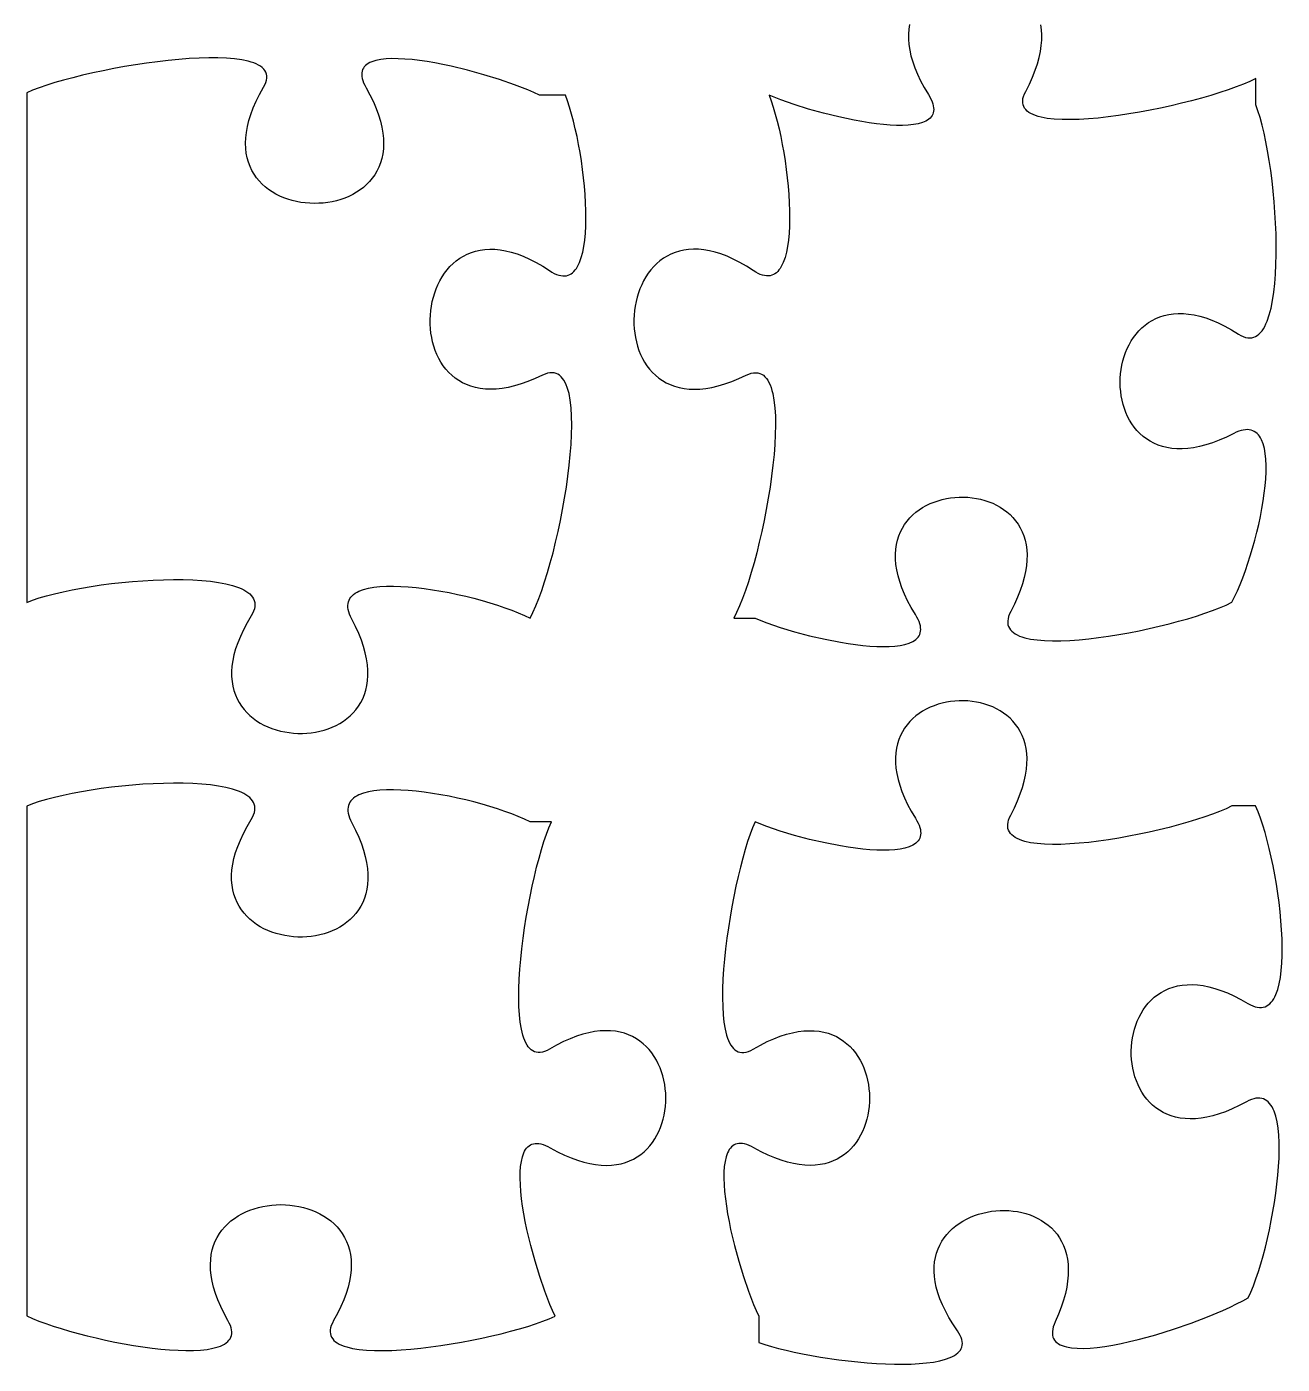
# Model space of a CAD drawing. Header units: millimetres. Extents: x 0.2 to 6.8, y 0.3 to 9.7.
# Drawn here: x 0.201 to 2.663, y 4.405 to 7.029 of the extents above; entities that cross this region are included whole.
import ezdxf

# ---------------------------------------------------------------- set-up
doc = ezdxf.new("R2010")
doc.units = ezdxf.units.MM

msp = doc.modelspace()

# ---------------------------------------------------------------- linework, layer by layer
at = {"flags": 128}
for points in [[(1.932293, 7.033253), (1.930913, 7.024098), (1.930237, 7.014524), (1.930296, 7.00453), (1.931123, 6.994118), (1.932751, 6.983288), (1.935214, 6.972043), (1.938543, 6.960383), (1.942772, 6.94831), (1.947933, 6.935823), (1.954059, 6.922925), (1.961183, 6.909617), (1.969337, 6.895899), (1.974586, 6.886425), (1.976514, 6.882035), (1.977992, 6.877871), (1.97903, 6.873929), (1.979641, 6.870205), (1.979834, 6.866695), (1.979621, 6.863396), (1.979012, 6.860303), (1.97802, 6.857414), (1.976654, 6.854723), (1.974925, 6.852227), (1.972845, 6.849922), (1.970424, 6.847804), (1.967673, 6.845869), (1.964604, 6.844114), (1.957554, 6.841127), (1.949359, 6.838811), (1.940109, 6.837136), (1.92989, 6.83607), (1.918791, 6.835581), (1.906897, 6.83564), (1.894299, 6.836216), (1.881082, 6.837276), (1.867334, 6.838791), (1.853143, 6.840728), (1.838596, 6.843058), (1.823781, 6.845749), (1.793698, 6.85209), (1.763593, 6.859503), (1.734166, 6.86774), (1.706118, 6.876553), (1.68015, 6.885693), (1.656962, 6.894913), (1.661131, 6.883471), (1.665178, 6.87107), (1.66908, 6.85781), (1.672818, 6.843792), (1.67637, 6.829117), (1.679716, 6.813884), (1.682834, 6.798193), (1.685704, 6.782146), (1.688305, 6.765842), (1.690616, 6.749382), (1.692616, 6.732865), (1.694285, 6.716393), (1.695601, 6.700065), (1.696543, 6.683982), (1.697091, 6.668244), (1.697224, 6.652951), (1.696921, 6.638205), (1.69616, 6.624104), (1.694923, 6.610749), (1.693186, 6.598241), (1.69093, 6.586679), (1.688133, 6.576165), (1.684775, 6.566798), (1.680835, 6.558679), (1.67864, 6.555119), (1.676292, 6.551908), (1.673787, 6.549059), (1.671124, 6.546585), (1.6683, 6.544498), (1.665313, 6.54281), (1.662158, 6.541535), (1.658835, 6.540685), (1.65534, 6.540272), (1.651671, 6.540308), (1.647825, 6.540808), (1.643799, 6.541782), (1.639592, 6.543243), (1.6352, 6.545204), (1.63062, 6.547678), (1.625851, 6.550677), (1.612414, 6.559277), (1.59935, 6.566812), (1.586662, 6.573317), (1.574351, 6.578823), (1.562421, 6.583365), (1.550872, 6.586976), (1.539707, 6.58969), (1.528929, 6.591539), (1.51854, 6.592558), (1.508542, 6.592778), (1.498938, 6.592235), (1.489728, 6.590961), (1.480917, 6.58899), (1.472506, 6.586354), (1.464498, 6.583088), (1.456894, 6.579224), (1.449696, 6.574797), (1.442908, 6.569839), (1.436532, 6.564384), (1.430569, 6.558465), (1.425022, 6.552116), (1.419893, 6.54537), (1.415185, 6.53826), (1.410899, 6.530819), (1.407038, 6.523082), (1.403605, 6.515081), (1.4006, 6.50685), (1.398028, 6.498422), (1.39589, 6.489831), (1.394187, 6.481109), (1.392924, 6.472291), (1.392101, 6.46341), (1.391721, 6.454498), (1.391786, 6.44559), (1.392299, 6.436719), (1.393261, 6.427918), (1.394676, 6.41922), (1.396544, 6.41066), (1.39887, 6.402269), (1.401654, 6.394082), (1.404899, 6.386133), (1.408607, 6.378453), (1.412781, 6.371077), (1.417423, 6.364039), (1.422535, 6.357371), (1.428119, 6.351107), (1.434178, 6.34528), (1.440714, 6.339923), (1.447729, 6.335071), (1.455225, 6.330756), (1.463204, 6.327011), (1.47167, 6.323871), (1.480624, 6.321368), (1.490068, 6.319537), (1.500004, 6.318409), (1.510436, 6.318019), (1.521365, 6.318399), (1.532793, 6.319585), (1.544723, 6.321607), (1.557156, 6.324501), (1.570096, 6.3283), (1.583545, 6.333036), (1.597504, 6.338743), (1.611976, 6.345455), (1.617099, 6.347689), (1.62195, 6.349242), (1.626535, 6.350132), (1.630858, 6.350378), (1.634923, 6.349996), (1.638736, 6.349006), (1.642301, 6.347425), (1.645622, 6.345271), (1.648704, 6.342563), (1.651553, 6.339319), (1.654172, 6.335556), (1.656566, 6.331294), (1.65874, 6.326549), (1.6607, 6.321339), (1.662448, 6.315684), (1.663991, 6.309601), (1.666477, 6.296224), (1.668195, 6.281352), (1.669183, 6.26513), (1.669478, 6.247703), (1.669118, 6.229215), (1.66814, 6.209812), (1.666582, 6.189637), (1.664481, 6.168835), (1.661874, 6.147552), (1.658799, 6.125931), (1.655293, 6.104117), (1.651394, 6.082255), (1.647139, 6.060491), (1.642566, 6.038967), (1.637712, 6.017829), (1.632614, 5.997223), (1.627311, 5.977291), (1.621838, 5.958179), (1.616235, 5.940032), (1.610537, 5.922995), (1.604784, 5.907211), (1.599011, 5.892826), (1.593257, 5.879984), (1.587559, 5.86883), (1.629434, 5.86883)], [(1.629434, 5.86883), (1.640639, 5.864236), (1.652639, 5.859665), (1.678668, 5.850708), (1.706814, 5.84219), (1.736372, 5.83434), (1.766634, 5.827389), (1.796894, 5.821566), (1.811802, 5.819149), (1.826445, 5.817101), (1.840734, 5.815449), (1.854582, 5.814224), (1.867898, 5.813453), (1.880596, 5.813166), (1.892587, 5.81339), (1.903783, 5.814155), (1.914095, 5.81549), (1.923435, 5.817423), (1.931715, 5.819983), (1.938846, 5.823199), (1.941953, 5.825062), (1.94474, 5.827099), (1.947196, 5.829315), (1.949309, 5.831713), (1.951069, 5.834296), (1.952465, 5.837069), (1.953485, 5.840034), (1.954118, 5.843195), (1.954354, 5.846556), (1.954182, 5.850121), (1.95359, 5.853893), (1.952567, 5.857875), (1.951102, 5.862071), (1.949185, 5.866486), (1.946804, 5.871122), (1.943948, 5.875983), (1.935799, 5.889705), (1.928675, 5.903017), (1.922544, 5.915918), (1.917372, 5.928407), (1.913127, 5.940483), (1.909776, 5.952143), (1.907287, 5.963389), (1.905628, 5.974218), (1.904765, 5.984629), (1.904667, 5.994621), (1.9053, 6.004193), (1.906632, 6.013345), (1.90863, 6.022074), (1.911262, 6.03038), (1.914495, 6.038262), (1.918297, 6.045719), (1.922636, 6.052749), (1.927477, 6.059352), (1.93279, 6.065526), (1.93854, 6.07127), (1.944697, 6.076584), (1.951227, 6.081466), (1.958097, 6.085915), (1.965275, 6.08993), (1.972729, 6.09351), (1.980426, 6.096654), (1.988332, 6.099361), (1.996417, 6.101629), (2.004646, 6.103458), (2.012989, 6.104846), (2.021411, 6.105793), (2.02988, 6.106297), (2.038364, 6.106357), (2.046831, 6.105973), (2.055247, 6.105142), (2.06358, 6.103865), (2.071797, 6.102139), (2.079867, 6.099965), (2.087756, 6.09734), (2.095431, 6.094263), (2.102861, 6.090735), (2.110012, 6.086752), (2.116852, 6.082315), (2.123348, 6.077423), (2.129469, 6.072073), (2.13518, 6.066266), (2.14045, 6.06), (2.145247, 6.053274), (2.149536, 6.046086), (2.153287, 6.038437), (2.156466, 6.030324), (2.159041, 6.021747), (2.160979, 6.012704), (2.162247, 6.003195), (2.162814, 5.993218), (2.162646, 5.982773), (2.161711, 5.971857), (2.159976, 5.960471), (2.157409, 5.948613), (2.153977, 5.936282), (2.149647, 5.923477), (2.144388, 5.910196), (2.138165, 5.896439), (2.130948, 5.882205), (2.128508, 5.877169), (2.126696, 5.872394), (2.125496, 5.867877), (2.124892, 5.863612), (2.124866, 5.859596), (2.125404, 5.855823), (2.126489, 5.85229), (2.128104, 5.848991), (2.130233, 5.845922), (2.132861, 5.843079), (2.13597, 5.840458), (2.139545, 5.838053), (2.143569, 5.83586), (2.148027, 5.833875), (2.152901, 5.832093), (2.158176, 5.83051), (2.169864, 5.827922), (2.182959, 5.826075), (2.197333, 5.824932), (2.212855, 5.824458), (2.229395, 5.824617), (2.246824, 5.825373), (2.265012, 5.82669), (2.283828, 5.828531), (2.303143, 5.830862), (2.322828, 5.833644), (2.342752, 5.836844), (2.362785, 5.840425), (2.382798, 5.84435), (2.40266, 5.848584), (2.422242, 5.85309), (2.441415, 5.857834), (2.460047, 5.862778), (2.47801, 5.867887), (2.495172, 5.873124), (2.511406, 5.878455), (2.52658, 5.883842), (2.540565, 5.889249), (2.553231, 5.894642), (2.564448, 5.899983), (2.569894, 5.910828), (2.5753, 5.92256), (2.580636, 5.935086), (2.585871, 5.948316), (2.590976, 5.962156), (2.595919, 5.976516), (2.60067, 5.991302), (2.605198, 6.006425), (2.609475, 6.02179), (2.613467, 6.037307), (2.617147, 6.052884), (2.620482, 6.068428), (2.623443, 6.083848), (2.626, 6.099052), (2.628121, 6.113948), (2.629776, 6.128445), (2.630935, 6.142449), (2.631568, 6.15587), (2.631644, 6.168615), (2.631133, 6.180593), (2.630004, 6.191711), (2.628227, 6.201878), (2.625771, 6.211002), (2.622606, 6.218991), (2.620748, 6.222531), (2.618702, 6.225752), (2.616463, 6.228644), (2.614028, 6.231195), (2.611393, 6.233393), (2.608554, 6.235227), (2.605507, 6.236686), (2.602249, 6.237757), (2.598775, 6.23843), (2.595083, 6.238692), (2.591168, 6.238533), (2.587026, 6.23794), (2.582653, 6.236904), (2.578046, 6.235411), (2.573201, 6.23345), (2.568115, 6.23101), (2.553776, 6.224009), (2.53993, 6.218007), (2.526575, 6.212972), (2.513709, 6.208871), (2.501331, 6.205671), (2.489439, 6.203339), (2.478032, 6.201842), (2.467108, 6.201148), (2.456665, 6.201222), (2.446702, 6.202033), (2.437218, 6.203547), (2.42821, 6.205732), (2.419677, 6.208554), (2.411617, 6.21198), (2.40403, 6.215978), (2.396913, 6.220515), (2.390265, 6.225557), (2.384084, 6.231073), (2.378369, 6.237028), (2.373117, 6.24339), (2.368328, 6.250126), (2.364001, 6.257202), (2.360132, 6.264588), (2.356721, 6.272248), (2.353766, 6.28015), (2.351266, 6.288262), (2.349219, 6.29655), (2.347623, 6.304982), (2.346477, 6.313523), (2.345779, 6.322143), (2.345528, 6.330807), (2.345722, 6.339483), (2.34636, 6.348137), (2.347439, 6.356737), (2.348959, 6.36525), (2.350917, 6.373643), (2.353313, 6.381883), (2.356144, 6.389937), (2.35941, 6.397772), (2.363107, 6.405356), (2.367236, 6.412654), (2.371794, 6.419635), (2.37678, 6.426265), (2.382191, 6.432511), (2.388028, 6.438341), (2.394287, 6.443722), (2.400967, 6.44862), (2.408068, 6.453003), (2.415586, 6.456837), (2.423521, 6.46009), (2.431872, 6.462729), (2.440635, 6.464721), (2.449811, 6.466033), (2.459397, 6.466632), (2.469392, 6.466486), (2.479793, 6.46556), (2.490601, 6.463822), (2.501812, 6.46124), (2.513426, 6.45778), (2.525441, 6.45341), (2.537854, 6.448096), (2.550666, 6.441805), (2.563874, 6.434505), (2.577476, 6.426163), (2.58231, 6.423334), (2.586957, 6.421175), (2.59142, 6.419668), (2.595702, 6.418797), (2.599803, 6.418544), (2.603728, 6.418891), (2.607478, 6.419822), (2.611056, 6.42132), (2.614464, 6.423366), (2.617705, 6.425944), (2.62078, 6.429036), (2.623693, 6.432626), (2.626447, 6.436695), (2.629042, 6.441227), (2.631482, 6.446204), (2.633769, 6.45161), (2.637895, 6.463635), (2.641438, 6.477165), (2.644419, 6.492062), (2.646855, 6.508186), (2.648768, 6.525401), (2.650175, 6.543568), (2.651098, 6.562548), (2.651554, 6.582203), (2.651563, 6.602396), (2.651145, 6.622987), (2.650319, 6.643839), (2.649104, 6.664813), (2.647521, 6.685771), (2.645587, 6.706576), (2.643323, 6.727088), (2.640747, 6.747169), (2.63788, 6.766682), (2.63474, 6.785487), (2.631348, 6.803448), (2.627721, 6.820425), (2.623881, 6.83628), (2.619845, 6.850875), (2.615634, 6.864072), (2.611267, 6.875733), (2.611267, 6.927302), (2.600003, 6.921934), (2.587192, 6.916477), (2.572973, 6.910967), (2.557481, 6.905445), (2.540853, 6.899949), (2.523224, 6.894517), (2.504731, 6.889188), (2.48551, 6.884001), (2.465698, 6.878993), (2.445431, 6.874205), (2.424845, 6.869674), (2.404076, 6.865439), (2.383261, 6.861539), (2.362535, 6.858012), (2.342036, 6.854897), (2.321899, 6.852233), (2.302261, 6.850057), (2.283258, 6.84841), (2.265026, 6.847328), (2.247702, 6.846852), (2.231421, 6.847019), (2.216321, 6.847868), (2.202536, 6.849438), (2.190205, 6.851767), (2.184626, 6.853228), (2.179462, 6.854894), (2.174729, 6.856769), (2.170444, 6.858858), (2.166625, 6.861166), (2.163288, 6.863697), (2.160451, 6.866457), (2.15813, 6.86945), (2.156342, 6.872681), (2.155105, 6.876155), (2.154436, 6.879877), (2.154351, 6.883852), (2.154868, 6.888083), (2.156003, 6.892577), (2.157774, 6.897339), (2.160198, 6.902372), (2.167404, 6.916611), (2.173609, 6.930371), (2.178847, 6.943655), (2.183149, 6.956463), (2.18655, 6.968796), (2.189081, 6.980655), (2.190776, 6.992041), (2.191667, 7.002956), (2.191787, 7.0134), (2.191168, 7.023376), (2.189844, 7.032882)], [(0.200951, 5.899524), (0.212508, 5.904086), (0.225549, 5.908517), (0.23994, 5.912795), (0.255547, 5.916899), (0.272236, 5.920807), (0.289872, 5.924498), (0.308322, 5.927949), (0.32745, 5.93114), (0.347123, 5.934048), (0.367207, 5.936653), (0.387566, 5.938931), (0.408068, 5.940862), (0.428577, 5.942424), (0.448959, 5.943595), (0.469081, 5.944354), (0.488807, 5.944679), (0.508004, 5.944548), (0.526537, 5.94394), (0.544273, 5.942833), (0.561076, 5.941205), (0.576813, 5.939035), (0.591349, 5.9363), (0.60455, 5.932981), (0.616281, 5.929054), (0.621554, 5.926856), (0.62641, 5.924498), (0.63083, 5.921977), (0.6348, 5.919291), (0.638302, 5.916437), (0.641319, 5.913412), (0.643834, 5.910214), (0.645831, 5.90684), (0.647293, 5.903286), (0.648203, 5.899552), (0.648544, 5.895632), (0.648299, 5.891526), (0.647453, 5.88723), (0.645987, 5.882742), (0.643886, 5.878058), (0.641132, 5.873177), (0.633021, 5.859436), (0.625949, 5.846107), (0.619882, 5.833191), (0.614787, 5.820689), (0.610633, 5.808602), (0.607384, 5.796931), (0.605009, 5.785677), (0.603474, 5.774841), (0.602747, 5.764424), (0.602793, 5.754428), (0.603581, 5.744852), (0.605076, 5.735699), (0.607247, 5.726969), (0.61006, 5.718664), (0.613481, 5.710783), (0.617478, 5.703329), (0.622018, 5.696303), (0.627068, 5.689704), (0.632594, 5.683535), (0.638564, 5.677797), (0.644944, 5.67249), (0.651702, 5.667616), (0.658804, 5.663175), (0.666218, 5.659168), (0.67391, 5.655597), (0.681847, 5.652463), (0.689996, 5.649766), (0.698324, 5.647508), (0.706798, 5.64569), (0.715386, 5.644313), (0.724053, 5.643377), (0.732767, 5.642884), (0.741495, 5.642834), (0.750204, 5.64323), (0.75886, 5.644071), (0.767431, 5.64536), (0.775884, 5.647096), (0.784185, 5.649281), (0.792302, 5.651916), (0.800201, 5.655002), (0.807849, 5.65854), (0.815214, 5.662532), (0.822262, 5.666977), (0.82896, 5.671877), (0.835275, 5.677234), (0.841174, 5.683047), (0.846625, 5.689319), (0.851593, 5.69605), (0.856046, 5.703241), (0.859951, 5.710894), (0.863274, 5.719009), (0.865984, 5.727587), (0.868046, 5.73663), (0.869427, 5.746137), (0.870096, 5.756112), (0.870017, 5.766553), (0.869159, 5.777464), (0.867489, 5.788843), (0.864972, 5.800694), (0.861577, 5.813015), (0.857271, 5.82581), (0.852019, 5.839078), (0.845789, 5.85282), (0.838548, 5.867038), (0.836036, 5.872083), (0.834034, 5.876894), (0.832528, 5.881474), (0.831506, 5.885827), (0.830957, 5.889958), (0.830867, 5.893869), (0.831224, 5.897564), (0.832017, 5.901047), (0.833232, 5.904321), (0.834857, 5.907391), (0.836879, 5.910259), (0.839288, 5.912929), (0.842068, 5.915404), (0.84521, 5.91769), (0.848699, 5.919788), (0.852525, 5.921703), (0.861133, 5.924997), (0.870936, 5.927602), (0.881833, 5.929545), (0.893726, 5.930856), (0.906517, 5.931564), (0.920104, 5.931697), (0.93439, 5.931285), (0.949276, 5.930356), (0.964661, 5.92894), (0.980448, 5.927064), (0.996536, 5.924759), (1.012827, 5.922053), (1.029222, 5.918975), (1.045621, 5.915554), (1.061925, 5.911819), (1.078035, 5.907798), (1.093852, 5.903521), (1.109276, 5.899016), (1.12421, 5.894313), (1.138553, 5.88944), (1.152206, 5.884427), (1.16507, 5.879301), (1.177046, 5.874092), (1.188035, 5.86883), (1.193733, 5.879984), (1.199487, 5.892826), (1.205259, 5.907211), (1.211013, 5.922995), (1.21671, 5.940032), (1.222314, 5.958179), (1.227786, 5.977291), (1.23309, 5.997223), (1.238188, 6.017829), (1.243042, 6.038967), (1.247615, 6.060491), (1.25187, 6.082255), (1.255769, 6.104117), (1.259275, 6.125931), (1.26235, 6.147552), (1.264956, 6.168835), (1.267058, 6.189637), (1.268616, 6.209812), (1.269594, 6.229215), (1.269954, 6.247703), (1.269659, 6.26513), (1.26867, 6.281352), (1.266952, 6.296224), (1.264466, 6.309601), (1.262924, 6.315684), (1.261175, 6.321339), (1.259216, 6.326549), (1.257042, 6.331294), (1.254647, 6.335556), (1.252028, 6.339319), (1.24918, 6.342563), (1.246097, 6.345271), (1.242776, 6.347425), (1.239212, 6.349006), (1.235399, 6.349996), (1.231334, 6.350378), (1.227011, 6.350132), (1.222426, 6.349242), (1.217574, 6.347689), (1.212451, 6.345455), (1.197979, 6.338743), (1.18402, 6.333036), (1.170572, 6.3283), (1.157632, 6.324501), (1.145198, 6.321607), (1.133269, 6.319585), (1.12184, 6.318399), (1.110912, 6.318019), (1.10048, 6.318409), (1.090543, 6.319537), (1.081099, 6.321368), (1.072146, 6.323871), (1.06368, 6.327011), (1.0557, 6.330756), (1.048204, 6.335071), (1.04119, 6.339923), (1.034654, 6.34528), (1.028595, 6.351107), (1.023011, 6.357371), (1.017899, 6.364039), (1.013257, 6.371077), (1.009083, 6.378453), (1.005375, 6.386133), (1.002129, 6.394082), (0.999345, 6.402269), (0.99702, 6.41066), (0.995151, 6.41922), (0.993737, 6.427918), (0.992774, 6.436719), (0.992261, 6.44559), (0.992196, 6.454498), (0.992576, 6.46341), (0.993399, 6.472291), (0.994663, 6.481109), (0.996365, 6.489831), (0.998504, 6.498422), (1.001076, 6.50685), (1.00408, 6.515081), (1.007514, 6.523082), (1.011375, 6.530819), (1.01566, 6.53826), (1.020369, 6.54537), (1.025498, 6.552116), (1.031045, 6.558465), (1.037007, 6.564384), (1.043384, 6.569839), (1.050172, 6.574797), (1.057369, 6.579224), (1.064973, 6.583088), (1.072982, 6.586354), (1.081393, 6.58899), (1.090204, 6.590961), (1.099413, 6.592235), (1.109018, 6.592778), (1.119016, 6.592558), (1.129405, 6.591539), (1.140183, 6.58969), (1.151347, 6.586976), (1.162896, 6.583365), (1.174827, 6.578823), (1.187138, 6.573317), (1.199826, 6.566812), (1.21289, 6.559277), (1.226326, 6.550677), (1.231096, 6.547678), (1.235675, 6.545204), (1.240067, 6.543243), (1.244275, 6.541782), (1.2483, 6.540808), (1.252146, 6.540308), (1.255816, 6.540272), (1.259311, 6.540685), (1.262634, 6.541535), (1.265788, 6.54281), (1.268776, 6.544498), (1.2716, 6.546585), (1.274263, 6.549059), (1.276767, 6.551908), (1.279115, 6.555119), (1.28131, 6.558679), (1.285251, 6.566798), (1.288609, 6.576165), (1.291405, 6.586679), (1.293661, 6.598241), (1.295398, 6.610749), (1.296636, 6.624104), (1.297396, 6.638205), (1.2977, 6.652951), (1.297567, 6.668244), (1.297019, 6.683982), (1.296076, 6.700065), (1.29476, 6.716393), (1.293092, 6.732865), (1.291092, 6.749382), (1.288781, 6.765842), (1.28618, 6.782146), (1.28331, 6.798193), (1.280191, 6.813884), (1.276846, 6.829117), (1.273294, 6.843792), (1.269556, 6.85781), (1.265653, 6.87107), (1.261607, 6.883471), (1.257437, 6.894913), (1.20691, 6.894913), (1.19581, 6.899956), (1.183775, 6.90506), (1.157282, 6.915304), (1.128203, 6.92536), (1.097312, 6.934944), (1.065381, 6.943771), (1.033183, 6.951555), (1.017225, 6.954968), (1.00149, 6.958013), (0.986075, 6.960654), (0.971076, 6.962858), (0.95659, 6.964587), (0.942714, 6.965806), (0.929543, 6.966479), (0.917176, 6.966572), (0.905707, 6.966047), (0.895235, 6.96487), (0.885855, 6.963006), (0.877663, 6.960417), (0.874044, 6.95884), (0.870758, 6.95707), (0.867818, 6.9551), (0.865235, 6.952927), (0.863022, 6.950547), (0.861191, 6.947954), (0.859754, 6.945145), (0.858722, 6.942115), (0.858109, 6.93886), (0.857926, 6.935374), (0.858185, 6.931655), (0.858898, 6.927696), (0.860077, 6.923494), (0.861735, 6.919045), (0.863884, 6.914344), (0.866535, 6.909385), (0.874147, 6.895364), (0.880732, 6.881792), (0.886321, 6.868668), (0.890948, 6.855993), (0.894646, 6.843766), (0.897449, 6.831987), (0.899389, 6.820656), (0.900501, 6.809772), (0.900817, 6.799337), (0.90037, 6.789348), (0.899194, 6.779808), (0.897322, 6.770714), (0.894787, 6.762067), (0.891622, 6.753867), (0.887861, 6.746114), (0.883537, 6.738808), (0.878684, 6.731948), (0.873333, 6.725534), (0.86752, 6.719567), (0.861276, 6.714045), (0.854635, 6.708969), (0.847631, 6.704339), (0.840296, 6.700154), (0.832664, 6.696415), (0.824768, 6.693121), (0.816642, 6.690272), (0.808318, 6.687868), (0.79983, 6.685909), (0.791211, 6.684394), (0.782494, 6.683323), (0.773713, 6.682698), (0.764901, 6.682516), (0.756091, 6.682778), (0.747315, 6.683484), (0.738609, 6.684634), (0.730004, 6.686227), (0.721534, 6.688264), (0.713233, 6.690743), (0.705133, 6.693666), (0.697267, 6.697032), (0.68967, 6.700841), (0.682373, 6.705092), (0.675412, 6.709786), (0.668817, 6.714922), (0.662624, 6.720501), (0.656865, 6.726521), (0.651574, 6.732983), (0.646783, 6.739887), (0.642526, 6.747233), (0.638836, 6.75502), (0.635746, 6.763248), (0.63329, 6.771918), (0.631501, 6.781028), (0.630412, 6.790579), (0.630056, 6.800571), (0.630467, 6.811003), (0.631678, 6.821876), (0.633722, 6.833189), (0.636632, 6.844942), (0.640441, 6.857135), (0.645184, 6.869767), (0.650892, 6.88284), (0.6576, 6.896351), (0.66534, 6.910302), (0.667947, 6.915236), (0.669873, 6.919919), (0.671136, 6.924355), (0.671754, 6.928549), (0.671745, 6.932504), (0.671126, 6.936226), (0.669915, 6.939718), (0.66813, 6.942984), (0.665789, 6.94603), (0.66291, 6.948859), (0.65951, 6.951475), (0.655607, 6.953884), (0.651219, 6.956089), (0.646364, 6.958094), (0.641059, 6.959905), (0.635322, 6.961524), (0.622625, 6.964209), (0.608415, 6.966182), (0.592834, 6.967478), (0.576024, 6.968132), (0.558128, 6.968179), (0.539287, 6.967652), (0.519645, 6.966587), (0.499344, 6.965017), (0.478525, 6.962979), (0.457331, 6.960505), (0.435905, 6.95763), (0.414388, 6.95439), (0.392924, 6.950818), (0.371654, 6.946949), (0.35072, 6.942818), (0.330266, 6.938458), (0.310433, 6.933906), (0.291363, 6.929195), (0.2732, 6.924359), (0.256084, 6.919433), (0.240159, 6.914453), (0.225567, 6.909451), (0.212451, 6.904464), (0.200951, 6.899524), (0.200951, 5.899524)], [(1.636795, 4.447875), (1.648467, 4.443931), (1.661347, 4.440044), (1.675317, 4.43624), (1.69026, 4.432541), (1.706058, 4.428973), (1.722594, 4.425561), (1.757409, 4.419298), (1.793763, 4.413948), (1.812223, 4.411676), (1.830716, 4.409705), (1.849123, 4.40806), (1.867326, 4.406764), (1.88521, 4.405843), (1.902654, 4.405321), (1.919543, 4.405222), (1.935759, 4.40557), (1.951183, 4.40639), (1.965699, 4.407706), (1.979189, 4.409543), (1.991535, 4.411925), (2.002619, 4.414875), (2.012324, 4.41842), (2.016623, 4.420422), (2.020533, 4.422582), (2.02404, 4.424903), (2.027128, 4.427387), (2.029783, 4.430038), (2.03199, 4.432859), (2.033736, 4.435852), (2.035004, 4.439021), (2.03578, 4.442369), (2.03605, 4.445899), (2.035799, 4.449614), (2.035012, 4.453517), (2.033675, 4.457611), (2.031772, 4.461899), (2.029289, 4.466384), (2.026212, 4.471069), (2.017286, 4.484297), (2.009416, 4.497176), (2.002567, 4.509702), (1.996708, 4.521873), (1.991806, 4.533686), (1.987827, 4.545137), (1.984739, 4.556224), (1.98251, 4.566944), (1.981107, 4.577293), (1.980496, 4.587269), (1.980646, 4.596868), (1.981524, 4.606089), (1.983096, 4.614927), (1.98533, 4.62338), (1.988194, 4.631444), (1.991654, 4.639117), (1.995679, 4.646396), (2.000234, 4.653278), (2.005288, 4.659759), (2.010808, 4.665837), (2.016761, 4.671509), (2.023115, 4.676772), (2.029836, 4.681622), (2.036892, 4.686058), (2.04425, 4.690075), (2.051877, 4.693671), (2.059742, 4.696842), (2.06781, 4.699587), (2.07605, 4.701901), (2.084429, 4.703782), (2.092913, 4.705227), (2.10147, 4.706233), (2.110068, 4.706796), (2.118674, 4.706915), (2.127255, 4.706585), (2.135778, 4.705804), (2.14421, 4.704569), (2.15252, 4.702877), (2.160673, 4.700725), (2.168638, 4.698109), (2.176382, 4.695028), (2.183872, 4.691477), (2.191075, 4.687455), (2.197958, 4.682957), (2.20449, 4.677981), (2.210636, 4.672524), (2.216365, 4.666583), (2.221643, 4.660155), (2.226439, 4.653237), (2.230719, 4.645826), (2.23445, 4.637919), (2.2376, 4.629513), (2.240136, 4.620605), (2.242025, 4.611192), (2.243235, 4.60127), (2.243733, 4.590838), (2.243487, 4.579892), (2.242462, 4.568429), (2.240628, 4.556445), (2.23795, 4.543939), (2.234397, 4.530907), (2.229935, 4.517346), (2.224533, 4.503253), (2.218156, 4.488625), (2.215974, 4.483458), (2.214327, 4.478595), (2.213203, 4.47403), (2.212588, 4.469758), (2.212468, 4.465772), (2.212831, 4.462067), (2.213662, 4.458638), (2.214947, 4.455479), (2.216675, 4.452584), (2.21883, 4.449947), (2.2214, 4.447564), (2.224371, 4.445428), (2.227729, 4.443534), (2.231462, 4.441875), (2.235554, 4.440448), (2.239994, 4.439245), (2.249861, 4.437492), (2.260953, 4.43657), (2.273164, 4.436435), (2.286384, 4.437043), (2.300506, 4.438347), (2.315423, 4.440303), (2.331025, 4.442866), (2.347205, 4.445991), (2.363855, 4.449633), (2.380866, 4.453747), (2.398132, 4.458288), (2.415544, 4.46321), (2.450372, 4.474021), (2.484488, 4.485818), (2.517028, 4.498243), (2.547126, 4.510935), (2.56099, 4.517269), (2.57392, 4.523535), (2.585808, 4.529687), (2.596545, 4.535681), (2.601643, 4.546852), (2.606692, 4.559201), (2.611664, 4.572617), (2.616531, 4.586987), (2.621263, 4.602198), (2.625831, 4.618138), (2.630208, 4.634695), (2.634364, 4.651756), (2.63827, 4.669208), (2.641899, 4.68694), (2.64522, 4.704838), (2.648205, 4.722791), (2.650825, 4.740686), (2.653052, 4.75841), (2.654858, 4.775852), (2.656212, 4.792898), (2.657086, 4.809436), (2.657452, 4.825354), (2.657281, 4.840539), (2.656544, 4.85488), (2.655213, 4.868263), (2.653257, 4.880575), (2.65065, 4.891706), (2.647361, 4.901542), (2.645453, 4.905939), (2.643363, 4.909971), (2.641089, 4.913622), (2.638627, 4.916879), (2.635972, 4.919729), (2.633123, 4.922156), (2.630074, 4.924148), (2.626823, 4.925689), (2.623365, 4.926766), (2.619698, 4.927364), (2.615817, 4.927471), (2.611719, 4.92707), (2.607401, 4.92615), (2.602859, 4.924695), (2.598088, 4.922691), (2.593087, 4.920125), (2.578986, 4.912654), (2.565344, 4.906196), (2.552162, 4.900716), (2.539438, 4.896183), (2.527171, 4.892563), (2.515362, 4.889824), (2.50401, 4.887933), (2.493115, 4.886856), (2.482675, 4.886562), (2.472691, 4.887017), (2.463161, 4.888188), (2.454086, 4.890042), (2.445465, 4.892547), (2.437297, 4.895669), (2.429582, 4.899377), (2.42232, 4.903636), (2.41551, 4.908414), (2.409151, 4.913679), (2.403242, 4.919397), (2.397785, 4.925535), (2.392777, 4.932062), (2.388219, 4.938942), (2.384109, 4.946145), (2.380448, 4.953637), (2.377235, 4.961385), (2.37447, 4.969357), (2.372151, 4.977519), (2.370279, 4.985838), (2.368853, 4.994282), (2.367872, 5.002818), (2.367336, 5.011413), (2.367245, 5.020035), (2.367597, 5.028649), (2.368393, 5.037224), (2.369632, 5.045727), (2.371314, 5.054124), (2.373437, 5.062383), (2.376002, 5.070471), (2.379008, 5.078355), (2.382455, 5.086003), (2.386341, 5.09338), (2.390667, 5.100456), (2.395432, 5.107196), (2.400635, 5.113567), (2.406276, 5.119538), (2.412355, 5.125075), (2.418871, 5.130145), (2.425823, 5.134715), (2.433211, 5.138753), (2.441035, 5.142225), (2.449294, 5.145099), (2.457987, 5.147342), (2.467115, 5.148921), (2.476675, 5.149803), (2.486669, 5.149956), (2.497096, 5.149346), (2.507954, 5.14794), (2.519244, 5.145706), (2.530965, 5.142612), (2.543116, 5.138623), (2.555698, 5.133707), (2.568709, 5.127831), (2.582149, 5.120963), (2.596017, 5.113069), (2.600938, 5.110355), (2.605645, 5.108215), (2.610142, 5.106634), (2.61443, 5.105599), (2.618513, 5.105095), (2.622396, 5.105107), (2.626079, 5.105622), (2.629568, 5.106625), (2.632865, 5.108102), (2.635973, 5.110038), (2.638895, 5.112419), (2.641634, 5.115231), (2.644195, 5.11846), (2.646579, 5.122091), (2.64879, 5.12611), (2.650832, 5.130503), (2.654418, 5.140353), (2.657362, 5.151525), (2.659691, 5.163906), (2.661429, 5.177381), (2.662602, 5.191836), (2.663234, 5.207157), (2.663352, 5.223228), (2.662981, 5.239936), (2.662145, 5.257166), (2.660871, 5.274803), (2.659183, 5.292734), (2.657107, 5.310844), (2.654669, 5.329018), (2.651893, 5.347142), (2.648804, 5.365102), (2.645429, 5.382782), (2.641793, 5.40007), (2.63792, 5.41685), (2.633837, 5.433007), (2.629568, 5.448428), (2.625138, 5.462998), (2.620574, 5.476603), (2.6159, 5.489128), (2.611142, 5.500458), (2.564448, 5.500458), (2.553231, 5.495117), (2.540565, 5.489725), (2.52658, 5.484317), (2.511406, 5.47893), (2.495172, 5.4736), (2.47801, 5.468362), (2.460047, 5.463254), (2.441415, 5.458309), (2.422242, 5.453566), (2.40266, 5.449059), (2.382798, 5.444825), (2.362785, 5.4409), (2.342752, 5.43732), (2.322828, 5.43412), (2.303143, 5.431337), (2.283828, 5.429007), (2.265012, 5.427166), (2.246824, 5.425849), (2.229395, 5.425093), (2.212855, 5.424934), (2.197333, 5.425408), (2.182959, 5.42655), (2.169864, 5.428398), (2.158176, 5.430986), (2.152901, 5.432569), (2.148027, 5.434351), (2.143569, 5.436336), (2.139545, 5.438528), (2.13597, 5.440933), (2.132861, 5.443555), (2.130233, 5.446398), (2.128104, 5.449466), (2.126489, 5.452765), (2.125404, 5.456299), (2.124866, 5.460071), (2.124892, 5.464088), (2.125496, 5.468352), (2.126696, 5.47287), (2.128508, 5.477644), (2.130948, 5.482681), (2.138165, 5.496915), (2.144388, 5.510672), (2.149647, 5.523952), (2.153977, 5.536758), (2.157409, 5.549089), (2.159976, 5.560947), (2.161711, 5.572333), (2.162646, 5.583248), (2.162814, 5.593694), (2.162247, 5.603671), (2.160979, 5.61318), (2.159041, 5.622223), (2.156466, 5.6308), (2.153287, 5.638913), (2.149536, 5.646562), (2.145247, 5.653749), (2.14045, 5.660476), (2.13518, 5.666742), (2.129469, 5.672549), (2.123348, 5.677898), (2.116852, 5.682791), (2.110012, 5.687228), (2.102861, 5.69121), (2.095431, 5.694739), (2.087756, 5.697815), (2.079867, 5.70044), (2.071797, 5.702615), (2.06358, 5.704341), (2.055247, 5.705618), (2.046831, 5.706448), (2.038364, 5.706833), (2.02988, 5.706773), (2.021411, 5.706268), (2.012989, 5.705322), (2.004646, 5.703933), (1.996417, 5.702105), (1.988332, 5.699836), (1.980426, 5.69713), (1.972729, 5.693986), (1.965275, 5.690406), (1.958097, 5.686391), (1.951227, 5.681942), (1.944697, 5.67706), (1.93854, 5.671746), (1.93279, 5.666001), (1.927477, 5.659827), (1.922636, 5.653224), (1.918297, 5.646194), (1.914495, 5.638738), (1.911262, 5.630856), (1.90863, 5.622549), (1.906632, 5.61382), (1.9053, 5.604669), (1.904667, 5.595096), (1.904765, 5.585104), (1.905628, 5.574693), (1.907287, 5.563864), (1.909776, 5.552619), (1.913127, 5.540958), (1.917372, 5.528883), (1.922544, 5.516394), (1.928675, 5.503493), (1.935799, 5.490181), (1.943948, 5.476458), (1.946804, 5.471597), (1.949185, 5.466962), (1.951102, 5.462547), (1.952567, 5.458351), (1.95359, 5.454368), (1.954182, 5.450596), (1.954354, 5.447032), (1.954118, 5.443671), (1.953485, 5.440509), (1.952465, 5.437544), (1.951069, 5.434772), (1.949309, 5.432189), (1.947196, 5.429791), (1.94474, 5.427575), (1.941953, 5.425538), (1.938846, 5.423675), (1.931715, 5.420459), (1.923435, 5.417899), (1.914095, 5.415966), (1.903783, 5.414631), (1.892587, 5.413866), (1.880596, 5.413641), (1.867898, 5.413929), (1.854582, 5.4147), (1.840734, 5.415925), (1.826445, 5.417576), (1.811802, 5.419625), (1.796894, 5.422041), (1.766634, 5.427864), (1.736372, 5.434816), (1.706814, 5.442666), (1.678668, 5.451184), (1.652639, 5.46014), (1.640639, 5.464711), (1.629434, 5.469306), (1.624545, 5.457844), (1.619644, 5.444868), (1.614764, 5.430513), (1.609936, 5.414915), (1.605192, 5.398208), (1.600564, 5.380529), (1.596085, 5.362014), (1.591786, 5.342797), (1.587698, 5.323014), (1.583855, 5.302801), (1.580288, 5.282293), (1.57703, 5.261626), (1.574111, 5.240936), (1.571564, 5.220357), (1.569422, 5.200026), (1.567715, 5.180078), (1.566477, 5.160649), (1.565738, 5.141874), (1.565532, 5.123888), (1.565889, 5.106828), (1.566842, 5.090828), (1.568424, 5.076025), (1.570665, 5.062554), (1.573598, 5.05055), (1.575334, 5.04514), (1.577255, 5.040149), (1.579365, 5.035592), (1.581668, 5.031486), (1.584168, 5.027849), (1.586869, 5.024698), (1.589774, 5.022049), (1.592889, 5.019919), (1.596217, 5.018326), (1.599761, 5.017286), (1.603527, 5.016816), (1.607517, 5.016933), (1.611737, 5.017654), (1.616189, 5.018996), (1.620879, 5.020976), (1.625809, 5.023611), (1.639736, 5.031399), (1.653227, 5.038163), (1.666281, 5.043937), (1.678899, 5.048752), (1.69108, 5.052643), (1.702823, 5.055642), (1.71413, 5.057782), (1.724998, 5.059096), (1.735428, 5.059616), (1.74542, 5.059377), (1.754974, 5.05841), (1.764089, 5.056748), (1.772765, 5.054425), (1.781001, 5.051473), (1.788799, 5.047925), (1.796156, 5.043815), (1.803074, 5.039175), (1.809551, 5.034037), (1.815588, 5.028436), (1.821184, 5.022403), (1.826339, 5.015972), (1.831053, 5.009175), (1.835325, 5.002047), (1.839156, 4.994618), (1.842544, 4.986923), (1.845491, 4.978994), (1.847995, 4.970865), (1.850056, 4.962567), (1.851674, 4.954135), (1.852849, 4.9456), (1.85358, 4.936996), (1.853868, 4.928356), (1.853712, 4.919712), (1.853111, 4.911098), (1.852066, 4.902547), (1.850576, 4.894091), (1.848642, 4.885763), (1.846262, 4.877596), (1.843436, 4.869624), (1.840165, 4.861878), (1.836448, 4.854392), (1.832284, 4.8472), (1.827674, 4.840333), (1.822618, 4.833824), (1.817114, 4.827707), (1.811163, 4.822015), (1.804765, 4.81678), (1.797918, 4.812035), (1.790624, 4.807813), (1.782882, 4.804148), (1.774691, 4.801071), (1.766051, 4.798617), (1.756962, 4.796817), (1.747424, 4.795705), (1.737437, 4.795314), (1.727, 4.795676), (1.716113, 4.796825), (1.704775, 4.798793), (1.692987, 4.801614), (1.680749, 4.80532), (1.668059, 4.809943), (1.654918, 4.815518), (1.641325, 4.822077), (1.627281, 4.829653), (1.622311, 4.832296), (1.617591, 4.834452), (1.613115, 4.836132), (1.608881, 4.837347), (1.604884, 4.838111), (1.60112, 4.838433), (1.597584, 4.838326), (1.594273, 4.837801), (1.591182, 4.83687), (1.588306, 4.835545), (1.585643, 4.833836), (1.583186, 4.831756), (1.580933, 4.829317), (1.578879, 4.826529), (1.57702, 4.823404), (1.575352, 4.819955), (1.57257, 4.812127), (1.570499, 4.803139), (1.569107, 4.793083), (1.568359, 4.782051), (1.568222, 4.770137), (1.568662, 4.757433), (1.569645, 4.744033), (1.571137, 4.730028), (1.573105, 4.715512), (1.575516, 4.700577), (1.578334, 4.685316), (1.581528, 4.669822), (1.588903, 4.638506), (1.597373, 4.607372), (1.606667, 4.57716), (1.616515, 4.548614), (1.626647, 4.522475), (1.631736, 4.51054), (1.636795, 4.499486), (1.636795, 4.447875)], [(0.200951, 4.5), (0.212226, 4.495015), (0.224735, 4.489996), (0.238362, 4.484977), (0.252991, 4.479991), (0.268504, 4.475073), (0.284785, 4.470256), (0.301717, 4.465574), (0.319185, 4.461061), (0.33707, 4.45675), (0.355257, 4.452674), (0.373629, 4.448869), (0.39207, 4.445367), (0.410462, 4.442203), (0.428689, 4.439409), (0.446635, 4.43702), (0.464182, 4.435069), (0.481215, 4.433591), (0.497616, 4.432619), (0.51327, 4.432186), (0.528058, 4.432326), (0.541866, 4.433074), (0.554575, 4.434463), (0.56607, 4.436526), (0.576234, 4.439297), (0.580781, 4.440959), (0.584951, 4.44281), (0.588729, 4.444856), (0.592103, 4.447099), (0.595055, 4.449545), (0.597574, 4.452198), (0.599642, 4.455061), (0.601247, 4.45814), (0.602373, 4.461437), (0.603006, 4.464959), (0.603131, 4.468707), (0.602734, 4.472688), (0.6018, 4.476905), (0.600315, 4.481362), (0.598264, 4.486063), (0.595632, 4.491014), (0.587966, 4.505004), (0.58134, 4.518549), (0.575719, 4.53165), (0.57107, 4.544307), (0.567359, 4.556519), (0.564553, 4.568286), (0.562618, 4.579609), (0.561521, 4.590488), (0.561229, 4.600922), (0.561707, 4.610912), (0.562922, 4.620458), (0.564841, 4.629559), (0.56743, 4.638216), (0.570656, 4.646428), (0.574485, 4.654196), (0.578884, 4.66152), (0.583819, 4.6684), (0.589256, 4.674835), (0.595162, 4.680826), (0.601504, 4.686373), (0.608248, 4.691476), (0.615361, 4.696135), (0.622808, 4.700349), (0.630557, 4.704119), (0.638574, 4.707445), (0.646825, 4.710327), (0.655277, 4.712765), (0.663897, 4.714759), (0.67265, 4.716309), (0.681504, 4.717414), (0.690424, 4.718076), (0.699378, 4.718293), (0.708332, 4.718067), (0.717252, 4.717397), (0.726104, 4.716282), (0.734856, 4.714724), (0.743474, 4.712722), (0.751923, 4.710276), (0.760172, 4.707386), (0.768185, 4.704052), (0.77593, 4.700274), (0.783374, 4.696052), (0.790481, 4.691387), (0.79722, 4.686278), (0.803556, 4.680724), (0.809457, 4.674728), (0.814888, 4.668287), (0.819815, 4.661403), (0.824207, 4.654074), (0.828028, 4.646303), (0.831245, 4.638087), (0.833826, 4.629428), (0.835736, 4.620325), (0.836941, 4.610779), (0.83741, 4.600788), (0.837106, 4.590355), (0.835998, 4.579477), (0.834052, 4.568156), (0.831235, 4.556392), (0.827511, 4.544184), (0.822849, 4.531532), (0.817215, 4.518437), (0.810575, 4.504899), (0.802896, 4.490917), (0.800287, 4.485969), (0.798316, 4.48127), (0.796966, 4.476814), (0.79622, 4.472599), (0.796062, 4.468618), (0.796476, 4.464869), (0.797445, 4.461348), (0.798953, 4.458049), (0.800983, 4.454968), (0.803519, 4.452103), (0.806544, 4.449447), (0.810043, 4.446998), (0.813999, 4.44475), (0.818395, 4.442701), (0.823215, 4.440844), (0.828443, 4.439178), (0.840055, 4.436395), (0.853101, 4.434319), (0.867449, 4.432916), (0.882969, 4.432153), (0.899529, 4.431997), (0.916997, 4.432412), (0.935243, 4.433367), (0.954135, 4.434826), (0.973543, 4.436758), (0.993335, 4.439127), (1.013379, 4.441901), (1.033545, 4.445046), (1.053702, 4.448528), (1.073717, 4.452314), (1.093461, 4.45637), (1.112802, 4.460663), (1.131608, 4.465158), (1.149749, 4.469823), (1.167093, 4.474623), (1.183509, 4.479526), (1.198866, 4.484497), (1.213033, 4.489503), (1.225878, 4.494511), (1.237271, 4.499486), (1.232212, 4.51054), (1.227123, 4.522475), (1.21699, 4.548614), (1.207142, 4.57716), (1.197849, 4.607372), (1.189379, 4.638506), (1.182003, 4.669822), (1.17881, 4.685316), (1.175991, 4.700577), (1.173581, 4.715512), (1.171613, 4.730028), (1.17012, 4.744033), (1.169137, 4.757433), (1.168697, 4.770137), (1.168835, 4.782051), (1.169583, 4.793083), (1.170975, 4.803139), (1.173045, 4.812127), (1.175827, 4.819955), (1.177496, 4.823404), (1.179355, 4.826529), (1.181409, 4.829317), (1.183662, 4.831756), (1.186118, 4.833836), (1.188782, 4.835545), (1.191657, 4.83687), (1.194749, 4.837801), (1.19806, 4.838326), (1.201596, 4.838433), (1.20536, 4.838111), (1.209357, 4.837347), (1.213591, 4.836132), (1.218066, 4.834452), (1.222787, 4.832296), (1.227757, 4.829653), (1.241801, 4.822077), (1.255393, 4.815518), (1.268534, 4.809943), (1.281224, 4.80532), (1.293463, 4.801614), (1.305251, 4.798793), (1.316588, 4.796825), (1.327475, 4.795676), (1.337913, 4.795314), (1.3479, 4.795705), (1.357438, 4.796817), (1.366527, 4.798617), (1.375166, 4.801071), (1.383357, 4.804148), (1.3911, 4.807813), (1.398394, 4.812035), (1.40524, 4.81678), (1.411639, 4.822015), (1.41759, 4.827707), (1.423093, 4.833824), (1.42815, 4.840333), (1.43276, 4.8472), (1.436923, 4.854392), (1.440641, 4.861878), (1.443912, 4.869624), (1.446737, 4.877596), (1.449117, 4.885763), (1.451052, 4.894091), (1.452542, 4.902547), (1.453587, 4.911098), (1.454187, 4.919712), (1.454344, 4.928356), (1.454056, 4.936996), (1.453324, 4.9456), (1.45215, 4.954135), (1.450531, 4.962567), (1.44847, 4.970865), (1.445966, 4.978994), (1.44302, 4.986923), (1.439631, 4.994618), (1.435801, 5.002047), (1.431528, 5.009175), (1.426814, 5.015972), (1.421659, 5.022403), (1.416063, 5.028436), (1.410027, 5.034037), (1.403549, 5.039175), (1.396632, 5.043815), (1.389274, 5.047925), (1.381477, 5.051473), (1.37324, 5.054425), (1.364564, 5.056748), (1.35545, 5.05841), (1.345896, 5.059377), (1.335904, 5.059616), (1.325473, 5.059096), (1.314605, 5.057782), (1.303299, 5.055642), (1.291556, 5.052643), (1.279375, 5.048752), (1.266757, 5.043937), (1.253703, 5.038163), (1.240212, 5.031399), (1.226285, 5.023611), (1.221354, 5.020976), (1.216665, 5.018996), (1.212213, 5.017654), (1.207993, 5.016933), (1.204003, 5.016816), (1.200237, 5.017286), (1.196692, 5.018326), (1.193365, 5.019919), (1.19025, 5.022049), (1.187344, 5.024698), (1.184643, 5.027849), (1.182143, 5.031486), (1.179841, 5.035592), (1.177731, 5.040149), (1.17581, 5.04514), (1.174074, 5.05055), (1.171141, 5.062554), (1.168899, 5.076025), (1.167318, 5.090828), (1.166365, 5.106828), (1.166007, 5.123888), (1.166214, 5.141874), (1.166952, 5.160649), (1.168191, 5.180078), (1.169897, 5.200026), (1.17204, 5.220357), (1.174587, 5.240936), (1.177505, 5.261626), (1.180764, 5.282293), (1.184331, 5.302801), (1.188174, 5.323014), (1.192261, 5.342797), (1.19656, 5.362014), (1.20104, 5.380529), (1.205668, 5.398208), (1.210412, 5.414915), (1.21524, 5.430513), (1.22012, 5.444868), (1.225021, 5.457844), (1.22991, 5.469306), (1.188035, 5.469306), (1.177046, 5.474568), (1.16507, 5.479777), (1.152206, 5.484902), (1.138553, 5.489916), (1.12421, 5.494789), (1.109276, 5.499492), (1.093852, 5.503997), (1.078035, 5.508274), (1.061925, 5.512294), (1.045621, 5.51603), (1.029222, 5.519451), (1.012827, 5.522529), (0.996536, 5.525235), (0.980448, 5.52754), (0.964661, 5.529415), (0.949276, 5.530832), (0.93439, 5.53176), (0.920104, 5.532173), (0.906517, 5.532039), (0.893726, 5.531332), (0.881833, 5.530021), (0.870936, 5.528077), (0.861133, 5.525473), (0.852525, 5.522179), (0.848699, 5.520264), (0.84521, 5.518165), (0.842068, 5.51588), (0.839288, 5.513404), (0.836879, 5.510734), (0.834857, 5.507866), (0.833232, 5.504797), (0.832017, 5.501523), (0.831224, 5.49804), (0.830867, 5.494345), (0.830957, 5.490434), (0.831506, 5.486303), (0.832528, 5.481949), (0.834034, 5.477369), (0.836036, 5.472558), (0.838548, 5.467514), (0.845789, 5.453296), (0.852019, 5.439553), (0.857271, 5.426285), (0.861577, 5.413491), (0.864972, 5.401169), (0.867489, 5.389319), (0.869159, 5.377939), (0.870017, 5.367029), (0.870096, 5.356587), (0.869427, 5.346613), (0.868046, 5.337105), (0.865984, 5.328063), (0.863274, 5.319484), (0.859951, 5.31137), (0.856046, 5.303717), (0.851593, 5.296526), (0.846625, 5.289795), (0.841174, 5.283523), (0.835275, 5.277709), (0.82896, 5.272353), (0.822262, 5.267453), (0.815214, 5.263007), (0.807849, 5.259016), (0.800201, 5.255478), (0.792302, 5.252392), (0.784185, 5.249757), (0.775884, 5.247572), (0.767431, 5.245835), (0.75886, 5.244547), (0.750204, 5.243706), (0.741495, 5.24331), (0.732767, 5.243359), (0.724053, 5.243852), (0.715386, 5.244788), (0.706798, 5.246166), (0.698324, 5.247984), (0.689996, 5.250242), (0.681847, 5.252939), (0.67391, 5.256073), (0.666218, 5.259644), (0.658804, 5.26365), (0.651702, 5.268091), (0.644944, 5.272966), (0.638564, 5.278273), (0.632594, 5.284011), (0.627068, 5.29018), (0.622018, 5.296778), (0.617478, 5.303805), (0.613481, 5.311259), (0.61006, 5.319139), (0.607247, 5.327445), (0.605076, 5.336175), (0.603581, 5.345328), (0.602793, 5.354903), (0.602747, 5.3649), (0.603474, 5.375317), (0.605009, 5.386152), (0.607384, 5.397406), (0.610633, 5.409077), (0.614787, 5.421165), (0.619882, 5.433667), (0.625949, 5.446583), (0.633021, 5.459912), (0.641132, 5.473653), (0.643886, 5.478534), (0.645987, 5.483218), (0.647453, 5.487706), (0.648299, 5.492002), (0.648544, 5.496108), (0.648203, 5.500027), (0.647293, 5.503762), (0.645831, 5.507315), (0.643834, 5.51069), (0.641319, 5.513888), (0.638302, 5.516913), (0.6348, 5.519767), (0.63083, 5.522453), (0.62641, 5.524973), (0.621554, 5.527331), (0.616281, 5.529529), (0.60455, 5.533456), (0.591349, 5.536776), (0.576813, 5.53951), (0.561076, 5.54168), (0.544273, 5.543308), (0.526537, 5.544415), (0.508004, 5.545024), (0.488807, 5.545155), (0.469081, 5.54483), (0.448959, 5.544071), (0.428577, 5.5429), (0.408068, 5.541338), (0.387566, 5.539407), (0.367207, 5.537128), (0.347123, 5.534524), (0.32745, 5.531616), (0.308322, 5.528425), (0.289872, 5.524973), (0.272236, 5.521283), (0.255547, 5.517374), (0.23994, 5.51327), (0.225549, 5.508992), (0.212508, 5.504562), (0.200951, 5.5), (0.200951, 4.5)]]:
    msp.add_lwpolyline(points, dxfattribs=at)

doc.saveas('drawing.dxf')
